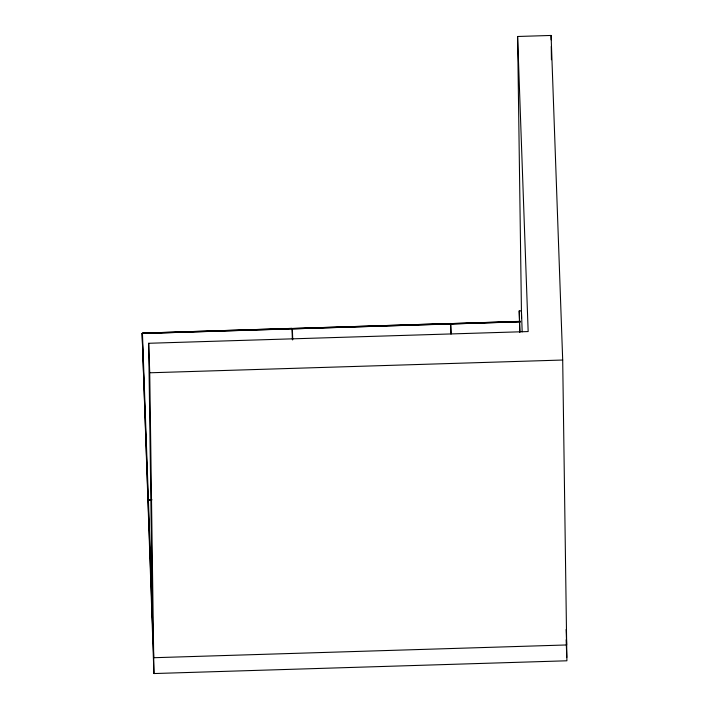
<?xml version="1.0" encoding="UTF-8"?>
<svg xmlns="http://www.w3.org/2000/svg" width="709" height="709" viewBox="0 0 709 709"><rect width="100%" height="100%" fill="white"/><g stroke="black" fill="none" stroke-linecap="round" stroke-linejoin="round"><path stroke-width="1.06" d="M521.54 318.252L517.605 36.487L551.088 35.45L562.698 360.03L566.899 660.788L153.933 673.55L142.11 333.398L153.711 657.722L566.677 644.96L566.128 629.468M519.741 332.415L519.21 310.932L521.443 310.861L522.187 331.856M520.539 321.345L450.827 323.605L520.539 321.452M142.447 333.496L291.993 328.772L292.392 339.788M292.347 328.87L450.49 323.88L450.844 333.895M450.835 323.969L520.557 321.709M142.119 333.505L520.557 321.815M152.657 628.209L148.677 343.28L528.161 331.555L517.605 36.487M153.933 673.55L149.732 372.792L562.698 360.03M151.691 499.685L148.394 499.792L151.691 499.579M151.708 500.058L148.411 500.155L151.708 499.951M566.145 639.766L566.783 657.473M519.21 310.932L519.963 331.954M450.835 323.862L451.19 333.886M292.347 328.763L292.737 339.771M148.677 343.28L149.732 372.792M142.447 333.39L148.394 499.792M148.403 500.049L152.435 612.753M152.506 617.663L152.4 614.712L152.55 625.258M551.088 35.45L551.15 39.864M551.247 46.493L551.434 59.742M291.984 328.4L142.438 333.133L291.984 328.4M450.472 323.508L292.338 328.497L450.472 323.508"/></g></svg>
